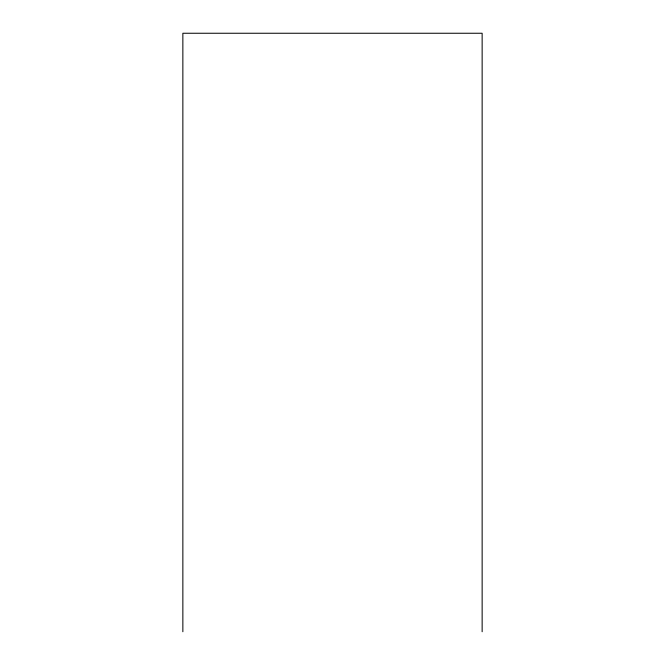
<?xml version="1.0" encoding="UTF-8"?>
<svg xmlns="http://www.w3.org/2000/svg" width="665" height="665" viewBox="0 0 665 665"><rect width="100%" height="100%" fill="white"/><g stroke="black" fill="none" stroke-linecap="round" stroke-linejoin="round"><path stroke-width="1" d="M482.142 631.75L482.142 33.25L182.858 33.25L182.858 631.75"/></g></svg>
